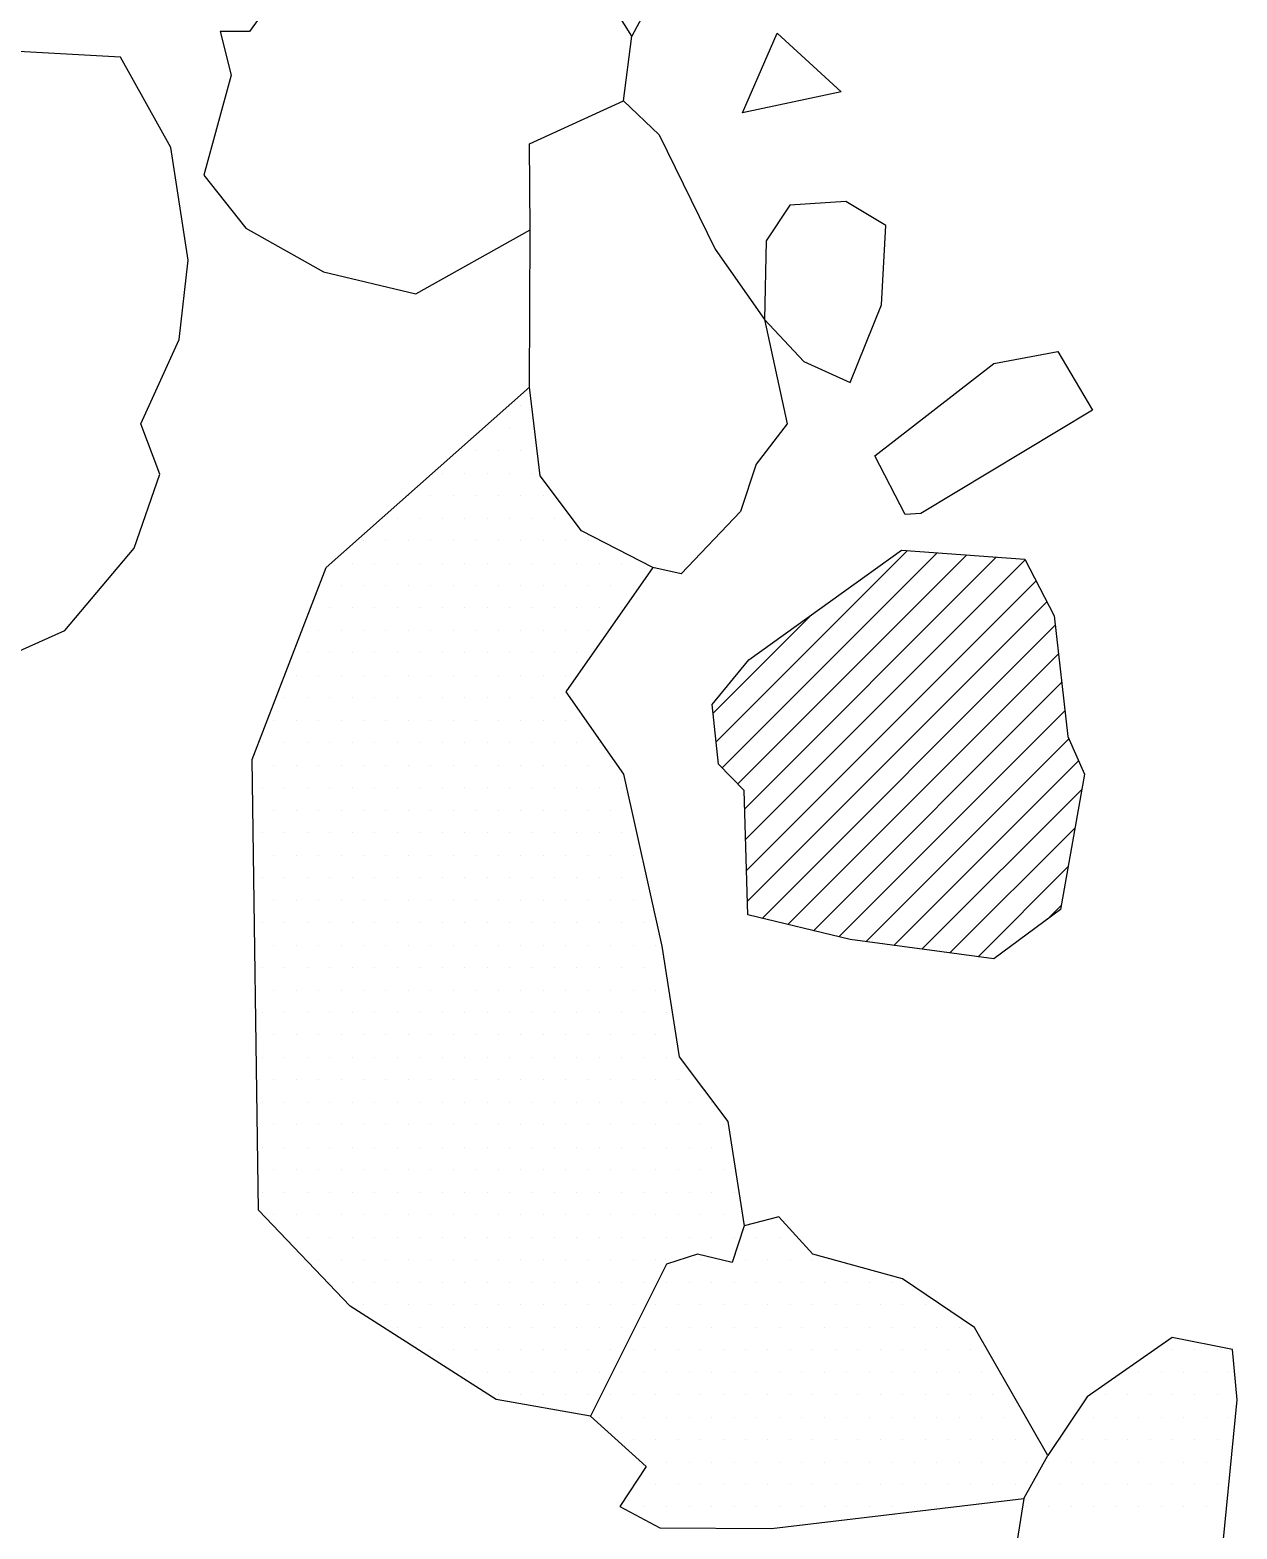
# Model space of a CAD drawing. Header units: metres. Extents: x 3.84 to 5.4, y -18.42 to -15.03.
# Drawn here: x 4.571 to 5.242, y -17.812 to -16.979 of the extents above; entities that cross this region are included whole.
import ezdxf

# ---------------------------------------------------------------- set-up
doc = ezdxf.new("R2010")
doc.units = ezdxf.units.M
doc.header["$LTSCALE"] = 25
doc.header["$MEASUREMENT"] = 0
doc.layers.get('0').update_dxf_attribs({"linetype": 'CONTINUOUS'})
for name, color, linetype in [('FEUER', 1, 'CONTINUOUS'), ('STEINE', 4, 'CONTINUOUS'), ('STEINESCHRAFF', 4, 'CONTINUOUS')]:
    doc.layers.add(name, color=color, linetype=linetype)

# ---------------------------------------------------------------- blocks, each defined once
blk = doc.blocks.new('*X2')
at = {"color": 0}
for p, q in [((495.245, -1737.445), (505.888, -1726.802)), ((495.574, -1738.883), (507.533, -1726.924)), ((496.443, -1739.783), (509.179, -1727.046)), ((496.831, -1741.162), (510.825, -1727.168)), ((496.881, -1742.879), (512.438, -1727.323)), ((496.932, -1744.597), (513.04, -1728.489)), ((496.982, -1746.314), (513.641, -1729.655)), ((495.073, -1735.849), (500.555, -1730.367)), ((497.8, -1747.264), (514.105, -1730.959)), ((499.224, -1747.608), (514.286, -1732.546)), ((500.648, -1747.951), (514.466, -1734.134)), ((502.073, -1748.295), (514.646, -1735.721)), ((503.572, -1748.563), (514.861, -1737.274)), ((505.131, -1748.772), (515.4, -1738.503)), ((506.69, -1748.98), (515.574, -1740.097)), ((508.249, -1749.189), (515.197, -1742.242)), ((509.809, -1749.398), (514.82, -1744.387)), ((513.649, -1747.324), (514.443, -1746.531))]:
    blk.add_line(p, q, dxfattribs=at)
blk = doc.blocks.new('*X3')
at = {"color": 0}
for p, q in [((484.375, -1718.75), (484.375, -1718.75)), ((482.5, -1720), (482.5, -1720)), ((483.75, -1720), (483.75, -1720)), ((485, -1720), (485, -1720)), ((481.875, -1721.25), (481.875, -1721.25)), ((483.125, -1721.25), (483.125, -1721.25)), ((484.375, -1721.25), (484.375, -1721.25)), ((480, -1722.5), (480, -1722.5)), ((481.25, -1722.5), (481.25, -1722.5)), ((482.5, -1722.5), (482.5, -1722.5)), ((483.75, -1722.5), (483.75, -1722.5)), ((485, -1722.5), (485, -1722.5)), ((478.125, -1723.75), (478.125, -1723.75)), ((479.375, -1723.75), (479.375, -1723.75)), ((480.625, -1723.75), (480.625, -1723.75)), ((481.875, -1723.75), (481.875, -1723.75)), ((483.125, -1723.75), (483.125, -1723.75)), ((484.375, -1723.75), (484.375, -1723.75)), ((485.625, -1723.75), (485.625, -1723.75)), ((477.5, -1725), (477.5, -1725)), ((478.75, -1725), (478.75, -1725)), ((480, -1725), (480, -1725)), ((481.25, -1725), (481.25, -1725)), ((482.5, -1725), (482.5, -1725)), ((483.75, -1725), (483.75, -1725)), ((485, -1725), (485, -1725)), ((486.25, -1725), (486.25, -1725)), ((475.625, -1726.25), (475.625, -1726.25)), ((476.875, -1726.25), (476.875, -1726.25)), ((478.125, -1726.25), (478.125, -1726.25)), ((479.375, -1726.25), (479.375, -1726.25)), ((480.625, -1726.25), (480.625, -1726.25)), ((481.875, -1726.25), (481.875, -1726.25)), ((483.125, -1726.25), (483.125, -1726.25)), ((484.375, -1726.25), (484.375, -1726.25)), ((485.625, -1726.25), (485.625, -1726.25)), ((486.875, -1726.25), (486.875, -1726.25)), ((488.125, -1726.25), (488.125, -1726.25)), ((475, -1727.5), (475, -1727.5)), ((476.25, -1727.5), (476.25, -1727.5)), ((477.5, -1727.5), (477.5, -1727.5)), ((478.75, -1727.5), (478.75, -1727.5)), ((480, -1727.5), (480, -1727.5)), ((481.25, -1727.5), (481.25, -1727.5)), ((482.5, -1727.5), (482.5, -1727.5)), ((483.75, -1727.5), (483.75, -1727.5)), ((485, -1727.5), (485, -1727.5)), ((486.25, -1727.5), (486.25, -1727.5)), ((487.5, -1727.5), (487.5, -1727.5)), ((488.75, -1727.5), (488.75, -1727.5)), ((490, -1727.5), (490, -1727.5)), ((474.375, -1728.75), (474.375, -1728.75)), ((475.625, -1728.75), (475.625, -1728.75)), ((476.875, -1728.75), (476.875, -1728.75)), ((478.125, -1728.75), (478.125, -1728.75)), ((479.375, -1728.75), (479.375, -1728.75)), ((480.625, -1728.75), (480.625, -1728.75)), ((481.875, -1728.75), (481.875, -1728.75)), ((483.125, -1728.75), (483.125, -1728.75)), ((484.375, -1728.75), (484.375, -1728.75)), ((485.625, -1728.75), (485.625, -1728.75)), ((486.875, -1728.75), (486.875, -1728.75)), ((488.125, -1728.75), (488.125, -1728.75)), ((489.375, -1728.75), (489.375, -1728.75)), ((490.625, -1728.75), (490.625, -1728.75)), ((473.75, -1730), (473.75, -1730)), ((475, -1730), (475, -1730)), ((476.25, -1730), (476.25, -1730)), ((477.5, -1730), (477.5, -1730)), ((478.75, -1730), (478.75, -1730)), ((480, -1730), (480, -1730)), ((481.25, -1730), (481.25, -1730)), ((482.5, -1730), (482.5, -1730)), ((483.75, -1730), (483.75, -1730)), ((485, -1730), (485, -1730)), ((486.25, -1730), (486.25, -1730)), ((487.5, -1730), (487.5, -1730)), ((488.75, -1730), (488.75, -1730)), ((490, -1730), (490, -1730)), ((473.125, -1731.25), (473.125, -1731.25)), ((474.375, -1731.25), (474.375, -1731.25)), ((475.625, -1731.25), (475.625, -1731.25)), ((476.875, -1731.25), (476.875, -1731.25)), ((478.125, -1731.25), (478.125, -1731.25)), ((479.375, -1731.25), (479.375, -1731.25)), ((480.625, -1731.25), (480.625, -1731.25)), ((481.875, -1731.25), (481.875, -1731.25)), ((483.125, -1731.25), (483.125, -1731.25)), ((484.375, -1731.25), (484.375, -1731.25)), ((485.625, -1731.25), (485.625, -1731.25)), ((486.875, -1731.25), (486.875, -1731.25)), ((488.125, -1731.25), (488.125, -1731.25)), ((472.5, -1732.5), (472.5, -1732.5)), ((473.75, -1732.5), (473.75, -1732.5)), ((475, -1732.5), (475, -1732.5)), ((476.25, -1732.5), (476.25, -1732.5)), ((477.5, -1732.5), (477.5, -1732.5)), ((478.75, -1732.5), (478.75, -1732.5)), ((480, -1732.5), (480, -1732.5)), ((481.25, -1732.5), (481.25, -1732.5)), ((482.5, -1732.5), (482.5, -1732.5)), ((483.75, -1732.5), (483.75, -1732.5)), ((485, -1732.5), (485, -1732.5)), ((486.25, -1732.5), (486.25, -1732.5)), ((487.5, -1732.5), (487.5, -1732.5)), ((471.875, -1733.75), (471.875, -1733.75)), ((473.125, -1733.75), (473.125, -1733.75)), ((474.375, -1733.75), (474.375, -1733.75)), ((475.625, -1733.75), (475.625, -1733.75)), ((476.875, -1733.75), (476.875, -1733.75)), ((478.125, -1733.75), (478.125, -1733.75)), ((479.375, -1733.75), (479.375, -1733.75)), ((480.625, -1733.75), (480.625, -1733.75)), ((481.875, -1733.75), (481.875, -1733.75)), ((483.125, -1733.75), (483.125, -1733.75)), ((484.375, -1733.75), (484.375, -1733.75)), ((485.625, -1733.75), (485.625, -1733.75)), ((486.875, -1733.75), (486.875, -1733.75)), ((471.25, -1735), (471.25, -1735)), ((472.5, -1735), (472.5, -1735)), ((473.75, -1735), (473.75, -1735)), ((475, -1735), (475, -1735)), ((476.25, -1735), (476.25, -1735)), ((477.5, -1735), (477.5, -1735)), ((478.75, -1735), (478.75, -1735)), ((480, -1735), (480, -1735)), ((481.25, -1735), (481.25, -1735)), ((482.5, -1735), (482.5, -1735)), ((483.75, -1735), (483.75, -1735)), ((485, -1735), (485, -1735)), ((486.25, -1735), (486.25, -1735)), ((470.625, -1736.25), (470.625, -1736.25)), ((471.875, -1736.25), (471.875, -1736.25)), ((473.125, -1736.25), (473.125, -1736.25)), ((474.375, -1736.25), (474.375, -1736.25)), ((475.625, -1736.25), (475.625, -1736.25)), ((476.875, -1736.25), (476.875, -1736.25)), ((478.125, -1736.25), (478.125, -1736.25)), ((479.375, -1736.25), (479.375, -1736.25)), ((480.625, -1736.25), (480.625, -1736.25)), ((481.875, -1736.25), (481.875, -1736.25)), ((483.125, -1736.25), (483.125, -1736.25)), ((484.375, -1736.25), (484.375, -1736.25)), ((485.625, -1736.25), (485.625, -1736.25)), ((486.875, -1736.25), (486.875, -1736.25)), ((470, -1737.5), (470, -1737.5)), ((471.25, -1737.5), (471.25, -1737.5)), ((472.5, -1737.5), (472.5, -1737.5)), ((473.75, -1737.5), (473.75, -1737.5)), ((475, -1737.5), (475, -1737.5)), ((476.25, -1737.5), (476.25, -1737.5)), ((477.5, -1737.5), (477.5, -1737.5)), ((478.75, -1737.5), (478.75, -1737.5)), ((480, -1737.5), (480, -1737.5)), ((481.25, -1737.5), (481.25, -1737.5)), ((482.5, -1737.5), (482.5, -1737.5)), ((483.75, -1737.5), (483.75, -1737.5)), ((485, -1737.5), (485, -1737.5)), ((486.25, -1737.5), (486.25, -1737.5)), ((487.5, -1737.5), (487.5, -1737.5)), ((488.75, -1737.5), (488.75, -1737.5)), ((470.625, -1738.75), (470.625, -1738.75)), ((471.875, -1738.75), (471.875, -1738.75)), ((473.125, -1738.75), (473.125, -1738.75)), ((474.375, -1738.75), (474.375, -1738.75)), ((475.625, -1738.75), (475.625, -1738.75)), ((476.875, -1738.75), (476.875, -1738.75)), ((478.125, -1738.75), (478.125, -1738.75)), ((479.375, -1738.75), (479.375, -1738.75)), ((480.625, -1738.75), (480.625, -1738.75)), ((481.875, -1738.75), (481.875, -1738.75)), ((483.125, -1738.75), (483.125, -1738.75)), ((484.375, -1738.75), (484.375, -1738.75)), ((485.625, -1738.75), (485.625, -1738.75)), ((486.875, -1738.75), (486.875, -1738.75)), ((488.125, -1738.75), (488.125, -1738.75)), ((489.375, -1738.75), (489.375, -1738.75)), ((470, -1740), (470, -1740)), ((471.25, -1740), (471.25, -1740)), ((472.5, -1740), (472.5, -1740)), ((473.75, -1740), (473.75, -1740)), ((475, -1740), (475, -1740)), ((476.25, -1740), (476.25, -1740)), ((477.5, -1740), (477.5, -1740)), ((478.75, -1740), (478.75, -1740)), ((480, -1740), (480, -1740)), ((481.25, -1740), (481.25, -1740)), ((482.5, -1740), (482.5, -1740)), ((483.75, -1740), (483.75, -1740)), ((485, -1740), (485, -1740)), ((486.25, -1740), (486.25, -1740)), ((487.5, -1740), (487.5, -1740)), ((488.75, -1740), (488.75, -1740)), ((490, -1740), (490, -1740)), ((470.625, -1741.25), (470.625, -1741.25)), ((471.875, -1741.25), (471.875, -1741.25)), ((473.125, -1741.25), (473.125, -1741.25)), ((474.375, -1741.25), (474.375, -1741.25)), ((475.625, -1741.25), (475.625, -1741.25)), ((476.875, -1741.25), (476.875, -1741.25)), ((478.125, -1741.25), (478.125, -1741.25)), ((479.375, -1741.25), (479.375, -1741.25)), ((480.625, -1741.25), (480.625, -1741.25)), ((481.875, -1741.25), (481.875, -1741.25)), ((483.125, -1741.25), (483.125, -1741.25)), ((484.375, -1741.25), (484.375, -1741.25)), ((485.625, -1741.25), (485.625, -1741.25)), ((486.875, -1741.25), (486.875, -1741.25)), ((488.125, -1741.25), (488.125, -1741.25)), ((489.375, -1741.25), (489.375, -1741.25)), ((470, -1742.5), (470, -1742.5)), ((471.25, -1742.5), (471.25, -1742.5)), ((472.5, -1742.5), (472.5, -1742.5)), ((473.75, -1742.5), (473.75, -1742.5)), ((475, -1742.5), (475, -1742.5)), ((476.25, -1742.5), (476.25, -1742.5)), ((477.5, -1742.5), (477.5, -1742.5)), ((478.75, -1742.5), (478.75, -1742.5)), ((480, -1742.5), (480, -1742.5)), ((481.25, -1742.5), (481.25, -1742.5)), ((482.5, -1742.5), (482.5, -1742.5)), ((483.75, -1742.5), (483.75, -1742.5)), ((485, -1742.5), (485, -1742.5)), ((486.25, -1742.5), (486.25, -1742.5)), ((487.5, -1742.5), (487.5, -1742.5)), ((488.75, -1742.5), (488.75, -1742.5)), ((490, -1742.5), (490, -1742.5)), ((470.625, -1743.75), (470.625, -1743.75)), ((471.875, -1743.75), (471.875, -1743.75)), ((473.125, -1743.75), (473.125, -1743.75)), ((474.375, -1743.75), (474.375, -1743.75)), ((475.625, -1743.75), (475.625, -1743.75)), ((476.875, -1743.75), (476.875, -1743.75)), ((478.125, -1743.75), (478.125, -1743.75)), ((479.375, -1743.75), (479.375, -1743.75)), ((480.625, -1743.75), (480.625, -1743.75)), ((481.875, -1743.75), (481.875, -1743.75)), ((483.125, -1743.75), (483.125, -1743.75)), ((484.375, -1743.75), (484.375, -1743.75)), ((485.625, -1743.75), (485.625, -1743.75)), ((486.875, -1743.75), (486.875, -1743.75)), ((488.125, -1743.75), (488.125, -1743.75)), ((489.375, -1743.75), (489.375, -1743.75)), ((490.625, -1743.75), (490.625, -1743.75)), ((470, -1745), (470, -1745)), ((471.25, -1745), (471.25, -1745)), ((472.5, -1745), (472.5, -1745)), ((473.75, -1745), (473.75, -1745)), ((475, -1745), (475, -1745)), ((476.25, -1745), (476.25, -1745)), ((477.5, -1745), (477.5, -1745)), ((478.75, -1745), (478.75, -1745)), ((480, -1745), (480, -1745)), ((481.25, -1745), (481.25, -1745)), ((482.5, -1745), (482.5, -1745)), ((483.75, -1745), (483.75, -1745)), ((485, -1745), (485, -1745)), ((486.25, -1745), (486.25, -1745)), ((487.5, -1745), (487.5, -1745)), ((488.75, -1745), (488.75, -1745)), ((490, -1745), (490, -1745)), ((491.25, -1745), (491.25, -1745)), ((470.625, -1746.25), (470.625, -1746.25)), ((471.875, -1746.25), (471.875, -1746.25)), ((473.125, -1746.25), (473.125, -1746.25)), ((474.375, -1746.25), (474.375, -1746.25)), ((475.625, -1746.25), (475.625, -1746.25)), ((476.875, -1746.25), (476.875, -1746.25)), ((478.125, -1746.25), (478.125, -1746.25)), ((479.375, -1746.25), (479.375, -1746.25)), ((480.625, -1746.25), (480.625, -1746.25)), ((481.875, -1746.25), (481.875, -1746.25)), ((483.125, -1746.25), (483.125, -1746.25)), ((484.375, -1746.25), (484.375, -1746.25)), ((485.625, -1746.25), (485.625, -1746.25)), ((486.875, -1746.25), (486.875, -1746.25)), ((488.125, -1746.25), (488.125, -1746.25)), ((489.375, -1746.25), (489.375, -1746.25)), ((490.625, -1746.25), (490.625, -1746.25)), ((470, -1747.5), (470, -1747.5)), ((471.25, -1747.5), (471.25, -1747.5)), ((472.5, -1747.5), (472.5, -1747.5)), ((473.75, -1747.5), (473.75, -1747.5)), ((475, -1747.5), (475, -1747.5)), ((476.25, -1747.5), (476.25, -1747.5)), ((477.5, -1747.5), (477.5, -1747.5)), ((478.75, -1747.5), (478.75, -1747.5)), ((480, -1747.5), (480, -1747.5)), ((481.25, -1747.5), (481.25, -1747.5)), ((482.5, -1747.5), (482.5, -1747.5)), ((483.75, -1747.5), (483.75, -1747.5)), ((485, -1747.5), (485, -1747.5)), ((486.25, -1747.5), (486.25, -1747.5)), ((487.5, -1747.5), (487.5, -1747.5)), ((488.75, -1747.5), (488.75, -1747.5)), ((490, -1747.5), (490, -1747.5)), ((491.25, -1747.5), (491.25, -1747.5)), ((470.625, -1748.75), (470.625, -1748.75)), ((471.875, -1748.75), (471.875, -1748.75)), ((473.125, -1748.75), (473.125, -1748.75)), ((474.375, -1748.75), (474.375, -1748.75)), ((475.625, -1748.75), (475.625, -1748.75)), ((476.875, -1748.75), (476.875, -1748.75)), ((478.125, -1748.75), (478.125, -1748.75)), ((479.375, -1748.75), (479.375, -1748.75)), ((480.625, -1748.75), (480.625, -1748.75)), ((481.875, -1748.75), (481.875, -1748.75)), ((483.125, -1748.75), (483.125, -1748.75)), ((484.375, -1748.75), (484.375, -1748.75)), ((485.625, -1748.75), (485.625, -1748.75)), ((486.875, -1748.75), (486.875, -1748.75)), ((488.125, -1748.75), (488.125, -1748.75)), ((489.375, -1748.75), (489.375, -1748.75)), ((490.625, -1748.75), (490.625, -1748.75)), ((491.875, -1748.75), (491.875, -1748.75)), ((470, -1750), (470, -1750)), ((471.25, -1750), (471.25, -1750)), ((472.5, -1750), (472.5, -1750)), ((473.75, -1750), (473.75, -1750)), ((475, -1750), (475, -1750)), ((476.25, -1750), (476.25, -1750)), ((477.5, -1750), (477.5, -1750)), ((478.75, -1750), (478.75, -1750)), ((480, -1750), (480, -1750)), ((481.25, -1750), (481.25, -1750)), ((482.5, -1750), (482.5, -1750)), ((483.75, -1750), (483.75, -1750)), ((485, -1750), (485, -1750)), ((486.25, -1750), (486.25, -1750)), ((487.5, -1750), (487.5, -1750)), ((488.75, -1750), (488.75, -1750)), ((490, -1750), (490, -1750)), ((491.25, -1750), (491.25, -1750)), ((470.625, -1751.25), (470.625, -1751.25)), ((471.875, -1751.25), (471.875, -1751.25)), ((473.125, -1751.25), (473.125, -1751.25)), ((474.375, -1751.25), (474.375, -1751.25)), ((475.625, -1751.25), (475.625, -1751.25)), ((476.875, -1751.25), (476.875, -1751.25)), ((478.125, -1751.25), (478.125, -1751.25)), ((479.375, -1751.25), (479.375, -1751.25)), ((480.625, -1751.25), (480.625, -1751.25)), ((481.875, -1751.25), (481.875, -1751.25)), ((483.125, -1751.25), (483.125, -1751.25)), ((484.375, -1751.25), (484.375, -1751.25)), ((485.625, -1751.25), (485.625, -1751.25)), ((486.875, -1751.25), (486.875, -1751.25)), ((488.125, -1751.25), (488.125, -1751.25)), ((489.375, -1751.25), (489.375, -1751.25)), ((490.625, -1751.25), (490.625, -1751.25)), ((491.875, -1751.25), (491.875, -1751.25)), ((470, -1752.5), (470, -1752.5)), ((471.25, -1752.5), (471.25, -1752.5)), ((472.5, -1752.5), (472.5, -1752.5)), ((473.75, -1752.5), (473.75, -1752.5)), ((475, -1752.5), (475, -1752.5)), ((476.25, -1752.5), (476.25, -1752.5)), ((477.5, -1752.5), (477.5, -1752.5)), ((478.75, -1752.5), (478.75, -1752.5)), ((480, -1752.5), (480, -1752.5)), ((481.25, -1752.5), (481.25, -1752.5)), ((482.5, -1752.5), (482.5, -1752.5)), ((483.75, -1752.5), (483.75, -1752.5)), ((485, -1752.5), (485, -1752.5)), ((486.25, -1752.5), (486.25, -1752.5)), ((487.5, -1752.5), (487.5, -1752.5)), ((488.75, -1752.5), (488.75, -1752.5)), ((490, -1752.5), (490, -1752.5)), ((491.25, -1752.5), (491.25, -1752.5)), ((492.5, -1752.5), (492.5, -1752.5)), ((470.625, -1753.75), (470.625, -1753.75)), ((471.875, -1753.75), (471.875, -1753.75)), ((473.125, -1753.75), (473.125, -1753.75)), ((474.375, -1753.75), (474.375, -1753.75)), ((475.625, -1753.75), (475.625, -1753.75)), ((476.875, -1753.75), (476.875, -1753.75)), ((478.125, -1753.75), (478.125, -1753.75)), ((479.375, -1753.75), (479.375, -1753.75)), ((480.625, -1753.75), (480.625, -1753.75)), ((481.875, -1753.75), (481.875, -1753.75)), ((483.125, -1753.75), (483.125, -1753.75)), ((484.375, -1753.75), (484.375, -1753.75)), ((485.625, -1753.75), (485.625, -1753.75)), ((486.875, -1753.75), (486.875, -1753.75)), ((488.125, -1753.75), (488.125, -1753.75)), ((489.375, -1753.75), (489.375, -1753.75)), ((490.625, -1753.75), (490.625, -1753.75)), ((491.875, -1753.75), (491.875, -1753.75)), ((470, -1755), (470, -1755)), ((471.25, -1755), (471.25, -1755)), ((472.5, -1755), (472.5, -1755)), ((473.75, -1755), (473.75, -1755)), ((475, -1755), (475, -1755)), ((476.25, -1755), (476.25, -1755)), ((477.5, -1755), (477.5, -1755)), ((478.75, -1755), (478.75, -1755)), ((480, -1755), (480, -1755)), ((481.25, -1755), (481.25, -1755)), ((482.5, -1755), (482.5, -1755)), ((483.75, -1755), (483.75, -1755)), ((485, -1755), (485, -1755)), ((486.25, -1755), (486.25, -1755)), ((487.5, -1755), (487.5, -1755)), ((488.75, -1755), (488.75, -1755)), ((490, -1755), (490, -1755)), ((491.25, -1755), (491.25, -1755)), ((492.5, -1755), (492.5, -1755)), ((470.625, -1756.25), (470.625, -1756.25)), ((471.875, -1756.25), (471.875, -1756.25)), ((473.125, -1756.25), (473.125, -1756.25)), ((474.375, -1756.25), (474.375, -1756.25)), ((475.625, -1756.25), (475.625, -1756.25)), ((476.875, -1756.25), (476.875, -1756.25)), ((478.125, -1756.25), (478.125, -1756.25)), ((479.375, -1756.25), (479.375, -1756.25)), ((480.625, -1756.25), (480.625, -1756.25)), ((481.875, -1756.25), (481.875, -1756.25)), ((483.125, -1756.25), (483.125, -1756.25)), ((484.375, -1756.25), (484.375, -1756.25)), ((485.625, -1756.25), (485.625, -1756.25)), ((486.875, -1756.25), (486.875, -1756.25)), ((488.125, -1756.25), (488.125, -1756.25)), ((489.375, -1756.25), (489.375, -1756.25)), ((490.625, -1756.25), (490.625, -1756.25)), ((491.875, -1756.25), (491.875, -1756.25)), ((493.125, -1756.25), (493.125, -1756.25)), ((470, -1757.5), (470, -1757.5)), ((471.25, -1757.5), (471.25, -1757.5)), ((472.5, -1757.5), (472.5, -1757.5)), ((473.75, -1757.5), (473.75, -1757.5)), ((475, -1757.5), (475, -1757.5)), ((476.25, -1757.5), (476.25, -1757.5)), ((477.5, -1757.5), (477.5, -1757.5)), ((478.75, -1757.5), (478.75, -1757.5)), ((480, -1757.5), (480, -1757.5)), ((481.25, -1757.5), (481.25, -1757.5)), ((482.5, -1757.5), (482.5, -1757.5)), ((483.75, -1757.5), (483.75, -1757.5)), ((485, -1757.5), (485, -1757.5)), ((486.25, -1757.5), (486.25, -1757.5)), ((487.5, -1757.5), (487.5, -1757.5)), ((488.75, -1757.5), (488.75, -1757.5)), ((490, -1757.5), (490, -1757.5)), ((491.25, -1757.5), (491.25, -1757.5)), ((492.5, -1757.5), (492.5, -1757.5)), ((493.75, -1757.5), (493.75, -1757.5)), ((495, -1757.5), (495, -1757.5)), ((470.625, -1758.75), (470.625, -1758.75)), ((471.875, -1758.75), (471.875, -1758.75)), ((473.125, -1758.75), (473.125, -1758.75)), ((474.375, -1758.75), (474.375, -1758.75)), ((475.625, -1758.75), (475.625, -1758.75)), ((476.875, -1758.75), (476.875, -1758.75)), ((478.125, -1758.75), (478.125, -1758.75)), ((479.375, -1758.75), (479.375, -1758.75)), ((480.625, -1758.75), (480.625, -1758.75)), ((481.875, -1758.75), (481.875, -1758.75)), ((483.125, -1758.75), (483.125, -1758.75)), ((484.375, -1758.75), (484.375, -1758.75)), ((485.625, -1758.75), (485.625, -1758.75)), ((486.875, -1758.75), (486.875, -1758.75)), ((488.125, -1758.75), (488.125, -1758.75)), ((489.375, -1758.75), (489.375, -1758.75)), ((490.625, -1758.75), (490.625, -1758.75)), ((491.875, -1758.75), (491.875, -1758.75)), ((493.125, -1758.75), (493.125, -1758.75)), ((494.375, -1758.75), (494.375, -1758.75)), ((495.625, -1758.75), (495.625, -1758.75)), ((470, -1760), (470, -1760)), ((471.25, -1760), (471.25, -1760)), ((472.5, -1760), (472.5, -1760)), ((473.75, -1760), (473.75, -1760)), ((475, -1760), (475, -1760)), ((476.25, -1760), (476.25, -1760)), ((477.5, -1760), (477.5, -1760)), ((478.75, -1760), (478.75, -1760)), ((480, -1760), (480, -1760)), ((481.25, -1760), (481.25, -1760)), ((482.5, -1760), (482.5, -1760)), ((483.75, -1760), (483.75, -1760)), ((485, -1760), (485, -1760)), ((486.25, -1760), (486.25, -1760)), ((487.5, -1760), (487.5, -1760)), ((488.75, -1760), (488.75, -1760)), ((490, -1760), (490, -1760)), ((491.25, -1760), (491.25, -1760)), ((492.5, -1760), (492.5, -1760)), ((493.75, -1760), (493.75, -1760)), ((495, -1760), (495, -1760)), ((470.625, -1761.25), (470.625, -1761.25)), ((471.875, -1761.25), (471.875, -1761.25)), ((473.125, -1761.25), (473.125, -1761.25)), ((474.375, -1761.25), (474.375, -1761.25)), ((475.625, -1761.25), (475.625, -1761.25)), ((476.875, -1761.25), (476.875, -1761.25)), ((478.125, -1761.25), (478.125, -1761.25)), ((479.375, -1761.25), (479.375, -1761.25)), ((480.625, -1761.25), (480.625, -1761.25)), ((481.875, -1761.25), (481.875, -1761.25)), ((483.125, -1761.25), (483.125, -1761.25)), ((484.375, -1761.25), (484.375, -1761.25)), ((485.625, -1761.25), (485.625, -1761.25)), ((486.875, -1761.25), (486.875, -1761.25)), ((488.125, -1761.25), (488.125, -1761.25)), ((489.375, -1761.25), (489.375, -1761.25)), ((490.625, -1761.25), (490.625, -1761.25)), ((491.875, -1761.25), (491.875, -1761.25)), ((493.125, -1761.25), (493.125, -1761.25)), ((494.375, -1761.25), (494.375, -1761.25)), ((495.625, -1761.25), (495.625, -1761.25)), ((470, -1762.5), (470, -1762.5)), ((471.25, -1762.5), (471.25, -1762.5)), ((472.5, -1762.5), (472.5, -1762.5)), ((473.75, -1762.5), (473.75, -1762.5)), ((475, -1762.5), (475, -1762.5)), ((476.25, -1762.5), (476.25, -1762.5)), ((477.5, -1762.5), (477.5, -1762.5)), ((478.75, -1762.5), (478.75, -1762.5)), ((480, -1762.5), (480, -1762.5)), ((481.25, -1762.5), (481.25, -1762.5)), ((482.5, -1762.5), (482.5, -1762.5)), ((483.75, -1762.5), (483.75, -1762.5)), ((485, -1762.5), (485, -1762.5)), ((486.25, -1762.5), (486.25, -1762.5)), ((487.5, -1762.5), (487.5, -1762.5)), ((488.75, -1762.5), (488.75, -1762.5)), ((490, -1762.5), (490, -1762.5)), ((491.25, -1762.5), (491.25, -1762.5)), ((492.5, -1762.5), (492.5, -1762.5)), ((493.75, -1762.5), (493.75, -1762.5)), ((495, -1762.5), (495, -1762.5)), ((496.25, -1762.5), (496.25, -1762.5)), ((470.625, -1763.75), (470.625, -1763.75)), ((471.875, -1763.75), (471.875, -1763.75)), ((473.125, -1763.75), (473.125, -1763.75)), ((474.375, -1763.75), (474.375, -1763.75)), ((475.625, -1763.75), (475.625, -1763.75)), ((476.875, -1763.75), (476.875, -1763.75)), ((478.125, -1763.75), (478.125, -1763.75)), ((479.375, -1763.75), (479.375, -1763.75)), ((480.625, -1763.75), (480.625, -1763.75)), ((481.875, -1763.75), (481.875, -1763.75)), ((483.125, -1763.75), (483.125, -1763.75)), ((484.375, -1763.75), (484.375, -1763.75)), ((485.625, -1763.75), (485.625, -1763.75)), ((486.875, -1763.75), (486.875, -1763.75)), ((488.125, -1763.75), (488.125, -1763.75)), ((489.375, -1763.75), (489.375, -1763.75)), ((490.625, -1763.75), (490.625, -1763.75)), ((491.875, -1763.75), (491.875, -1763.75)), ((493.125, -1763.75), (493.125, -1763.75)), ((494.375, -1763.75), (494.375, -1763.75)), ((495.625, -1763.75), (495.625, -1763.75)), ((471.25, -1765), (471.25, -1765)), ((472.5, -1765), (472.5, -1765)), ((473.75, -1765), (473.75, -1765)), ((475, -1765), (475, -1765)), ((476.25, -1765), (476.25, -1765)), ((477.5, -1765), (477.5, -1765)), ((478.75, -1765), (478.75, -1765)), ((480, -1765), (480, -1765)), ((481.25, -1765), (481.25, -1765)), ((482.5, -1765), (482.5, -1765)), ((483.75, -1765), (483.75, -1765)), ((485, -1765), (485, -1765)), ((486.25, -1765), (486.25, -1765)), ((487.5, -1765), (487.5, -1765)), ((488.75, -1765), (488.75, -1765)), ((490, -1765), (490, -1765)), ((491.25, -1765), (491.25, -1765)), ((492.5, -1765), (492.5, -1765)), ((493.75, -1765), (493.75, -1765)), ((495, -1765), (495, -1765)), ((496.25, -1765), (496.25, -1765)), ((497.5, -1765), (497.5, -1765)), ((498.75, -1765), (498.75, -1765)), ((473.125, -1766.25), (473.125, -1766.25)), ((474.375, -1766.25), (474.375, -1766.25)), ((475.625, -1766.25), (475.625, -1766.25)), ((476.875, -1766.25), (476.875, -1766.25)), ((478.125, -1766.25), (478.125, -1766.25)), ((479.375, -1766.25), (479.375, -1766.25)), ((480.625, -1766.25), (480.625, -1766.25)), ((481.875, -1766.25), (481.875, -1766.25)), ((483.125, -1766.25), (483.125, -1766.25)), ((484.375, -1766.25), (484.375, -1766.25)), ((485.625, -1766.25), (485.625, -1766.25)), ((486.875, -1766.25), (486.875, -1766.25)), ((488.125, -1766.25), (488.125, -1766.25)), ((489.375, -1766.25), (489.375, -1766.25)), ((490.625, -1766.25), (490.625, -1766.25)), ((491.875, -1766.25), (491.875, -1766.25)), ((493.125, -1766.25), (493.125, -1766.25)), ((494.375, -1766.25), (494.375, -1766.25)), ((495.625, -1766.25), (495.625, -1766.25)), ((496.875, -1766.25), (496.875, -1766.25)), ((498.125, -1766.25), (498.125, -1766.25)), ((499.375, -1766.25), (499.375, -1766.25)), ((500.625, -1766.25), (500.625, -1766.25)), ((473.75, -1767.5), (473.75, -1767.5)), ((475, -1767.5), (475, -1767.5)), ((476.25, -1767.5), (476.25, -1767.5)), ((477.5, -1767.5), (477.5, -1767.5)), ((478.75, -1767.5), (478.75, -1767.5)), ((480, -1767.5), (480, -1767.5)), ((481.25, -1767.5), (481.25, -1767.5)), ((482.5, -1767.5), (482.5, -1767.5)), ((483.75, -1767.5), (483.75, -1767.5)), ((485, -1767.5), (485, -1767.5)), ((486.25, -1767.5), (486.25, -1767.5)), ((487.5, -1767.5), (487.5, -1767.5)), ((488.75, -1767.5), (488.75, -1767.5)), ((490, -1767.5), (490, -1767.5)), ((491.25, -1767.5), (491.25, -1767.5)), ((492.5, -1767.5), (492.5, -1767.5)), ((493.75, -1767.5), (493.75, -1767.5)), ((495, -1767.5), (495, -1767.5)), ((496.25, -1767.5), (496.25, -1767.5)), ((497.5, -1767.5), (497.5, -1767.5)), ((498.75, -1767.5), (498.75, -1767.5)), ((500, -1767.5), (500, -1767.5)), ((501.25, -1767.5), (501.25, -1767.5)), ((502.5, -1767.5), (502.5, -1767.5)), ((503.75, -1767.5), (503.75, -1767.5)), ((505, -1767.5), (505, -1767.5)), ((475.625, -1768.75), (475.625, -1768.75)), ((476.875, -1768.75), (476.875, -1768.75)), ((478.125, -1768.75), (478.125, -1768.75)), ((479.375, -1768.75), (479.375, -1768.75)), ((480.625, -1768.75), (480.625, -1768.75)), ((481.875, -1768.75), (481.875, -1768.75)), ((483.125, -1768.75), (483.125, -1768.75)), ((484.375, -1768.75), (484.375, -1768.75)), ((485.625, -1768.75), (485.625, -1768.75)), ((486.875, -1768.75), (486.875, -1768.75)), ((488.125, -1768.75), (488.125, -1768.75)), ((489.375, -1768.75), (489.375, -1768.75)), ((490.625, -1768.75), (490.625, -1768.75)), ((491.875, -1768.75), (491.875, -1768.75)), ((493.125, -1768.75), (493.125, -1768.75)), ((494.375, -1768.75), (494.375, -1768.75)), ((495.625, -1768.75), (495.625, -1768.75)), ((496.875, -1768.75), (496.875, -1768.75)), ((498.125, -1768.75), (498.125, -1768.75)), ((499.375, -1768.75), (499.375, -1768.75)), ((500.625, -1768.75), (500.625, -1768.75)), ((501.875, -1768.75), (501.875, -1768.75)), ((503.125, -1768.75), (503.125, -1768.75)), ((504.375, -1768.75), (504.375, -1768.75)), ((505.625, -1768.75), (505.625, -1768.75)), ((506.875, -1768.75), (506.875, -1768.75)), ((477.5, -1770), (477.5, -1770)), ((478.75, -1770), (478.75, -1770)), ((480, -1770), (480, -1770)), ((481.25, -1770), (481.25, -1770)), ((482.5, -1770), (482.5, -1770)), ((483.75, -1770), (483.75, -1770)), ((485, -1770), (485, -1770)), ((486.25, -1770), (486.25, -1770)), ((487.5, -1770), (487.5, -1770)), ((488.75, -1770), (488.75, -1770)), ((490, -1770), (490, -1770)), ((491.25, -1770), (491.25, -1770)), ((492.5, -1770), (492.5, -1770)), ((493.75, -1770), (493.75, -1770)), ((495, -1770), (495, -1770)), ((496.25, -1770), (496.25, -1770)), ((497.5, -1770), (497.5, -1770)), ((498.75, -1770), (498.75, -1770)), ((500, -1770), (500, -1770)), ((501.25, -1770), (501.25, -1770)), ((502.5, -1770), (502.5, -1770)), ((503.75, -1770), (503.75, -1770)), ((505, -1770), (505, -1770)), ((506.25, -1770), (506.25, -1770)), ((507.5, -1770), (507.5, -1770)), ((508.75, -1770), (508.75, -1770)), ((479.375, -1771.25), (479.375, -1771.25)), ((480.625, -1771.25), (480.625, -1771.25)), ((481.875, -1771.25), (481.875, -1771.25)), ((483.125, -1771.25), (483.125, -1771.25)), ((484.375, -1771.25), (484.375, -1771.25)), ((485.625, -1771.25), (485.625, -1771.25)), ((486.875, -1771.25), (486.875, -1771.25)), ((488.125, -1771.25), (488.125, -1771.25)), ((489.375, -1771.25), (489.375, -1771.25)), ((490.625, -1771.25), (490.625, -1771.25)), ((491.875, -1771.25), (491.875, -1771.25)), ((493.125, -1771.25), (493.125, -1771.25)), ((494.375, -1771.25), (494.375, -1771.25)), ((495.625, -1771.25), (495.625, -1771.25)), ((496.875, -1771.25), (496.875, -1771.25)), ((498.125, -1771.25), (498.125, -1771.25)), ((499.375, -1771.25), (499.375, -1771.25)), ((500.625, -1771.25), (500.625, -1771.25)), ((501.875, -1771.25), (501.875, -1771.25)), ((503.125, -1771.25), (503.125, -1771.25)), ((504.375, -1771.25), (504.375, -1771.25)), ((505.625, -1771.25), (505.625, -1771.25)), ((506.875, -1771.25), (506.875, -1771.25)), ((508.125, -1771.25), (508.125, -1771.25)), ((509.375, -1771.25), (509.375, -1771.25)), ((520.625, -1771.25), (520.625, -1771.25)), ((521.875, -1771.25), (521.875, -1771.25)), ((523.125, -1771.25), (523.125, -1771.25)), ((481.25, -1772.5), (481.25, -1772.5)), ((482.5, -1772.5), (482.5, -1772.5)), ((483.75, -1772.5), (483.75, -1772.5)), ((485, -1772.5), (485, -1772.5)), ((486.25, -1772.5), (486.25, -1772.5)), ((487.5, -1772.5), (487.5, -1772.5)), ((488.75, -1772.5), (488.75, -1772.5)), ((490, -1772.5), (490, -1772.5)), ((491.25, -1772.5), (491.25, -1772.5)), ((492.5, -1772.5), (492.5, -1772.5)), ((493.75, -1772.5), (493.75, -1772.5)), ((495, -1772.5), (495, -1772.5)), ((496.25, -1772.5), (496.25, -1772.5)), ((497.5, -1772.5), (497.5, -1772.5)), ((498.75, -1772.5), (498.75, -1772.5)), ((500, -1772.5), (500, -1772.5)), ((501.25, -1772.5), (501.25, -1772.5)), ((502.5, -1772.5), (502.5, -1772.5)), ((503.75, -1772.5), (503.75, -1772.5)), ((505, -1772.5), (505, -1772.5)), ((506.25, -1772.5), (506.25, -1772.5)), ((507.5, -1772.5), (507.5, -1772.5)), ((508.75, -1772.5), (508.75, -1772.5)), ((510, -1772.5), (510, -1772.5)), ((518.75, -1772.5), (518.75, -1772.5)), ((520, -1772.5), (520, -1772.5)), ((521.25, -1772.5), (521.25, -1772.5)), ((522.5, -1772.5), (522.5, -1772.5)), ((523.75, -1772.5), (523.75, -1772.5)), ((483.125, -1773.75), (483.125, -1773.75)), ((484.375, -1773.75), (484.375, -1773.75)), ((485.625, -1773.75), (485.625, -1773.75)), ((486.875, -1773.75), (486.875, -1773.75)), ((488.125, -1773.75), (488.125, -1773.75)), ((489.375, -1773.75), (489.375, -1773.75)), ((490.625, -1773.75), (490.625, -1773.75)), ((491.875, -1773.75), (491.875, -1773.75)), ((493.125, -1773.75), (493.125, -1773.75)), ((494.375, -1773.75), (494.375, -1773.75)), ((495.625, -1773.75), (495.625, -1773.75)), ((496.875, -1773.75), (496.875, -1773.75)), ((498.125, -1773.75), (498.125, -1773.75)), ((499.375, -1773.75), (499.375, -1773.75)), ((500.625, -1773.75), (500.625, -1773.75)), ((501.875, -1773.75), (501.875, -1773.75)), ((503.125, -1773.75), (503.125, -1773.75)), ((504.375, -1773.75), (504.375, -1773.75)), ((505.625, -1773.75), (505.625, -1773.75)), ((506.875, -1773.75), (506.875, -1773.75)), ((508.125, -1773.75), (508.125, -1773.75)), ((509.375, -1773.75), (509.375, -1773.75)), ((510.625, -1773.75), (510.625, -1773.75)), ((516.875, -1773.75), (516.875, -1773.75)), ((518.125, -1773.75), (518.125, -1773.75)), ((519.375, -1773.75), (519.375, -1773.75)), ((520.625, -1773.75), (520.625, -1773.75)), ((521.875, -1773.75), (521.875, -1773.75)), ((523.125, -1773.75), (523.125, -1773.75)), ((488.75, -1775), (488.75, -1775)), ((490, -1775), (490, -1775)), ((491.25, -1775), (491.25, -1775)), ((492.5, -1775), (492.5, -1775)), ((493.75, -1775), (493.75, -1775)), ((495, -1775), (495, -1775)), ((496.25, -1775), (496.25, -1775)), ((497.5, -1775), (497.5, -1775)), ((498.75, -1775), (498.75, -1775)), ((500, -1775), (500, -1775)), ((501.25, -1775), (501.25, -1775)), ((502.5, -1775), (502.5, -1775)), ((503.75, -1775), (503.75, -1775)), ((505, -1775), (505, -1775)), ((506.25, -1775), (506.25, -1775)), ((507.5, -1775), (507.5, -1775)), ((508.75, -1775), (508.75, -1775)), ((510, -1775), (510, -1775)), ((511.25, -1775), (511.25, -1775)), ((516.25, -1775), (516.25, -1775)), ((517.5, -1775), (517.5, -1775)), ((518.75, -1775), (518.75, -1775)), ((520, -1775), (520, -1775)), ((521.25, -1775), (521.25, -1775)), ((522.5, -1775), (522.5, -1775)), ((523.75, -1775), (523.75, -1775)), ((490.625, -1776.25), (490.625, -1776.25)), ((491.875, -1776.25), (491.875, -1776.25)), ((493.125, -1776.25), (493.125, -1776.25)), ((494.375, -1776.25), (494.375, -1776.25)), ((495.625, -1776.25), (495.625, -1776.25)), ((496.875, -1776.25), (496.875, -1776.25)), ((498.125, -1776.25), (498.125, -1776.25)), ((499.375, -1776.25), (499.375, -1776.25)), ((500.625, -1776.25), (500.625, -1776.25)), ((501.875, -1776.25), (501.875, -1776.25)), ((503.125, -1776.25), (503.125, -1776.25)), ((504.375, -1776.25), (504.375, -1776.25)), ((505.625, -1776.25), (505.625, -1776.25)), ((506.875, -1776.25), (506.875, -1776.25)), ((508.125, -1776.25), (508.125, -1776.25)), ((509.375, -1776.25), (509.375, -1776.25)), ((510.625, -1776.25), (510.625, -1776.25)), ((511.875, -1776.25), (511.875, -1776.25)), ((513.125, -1776.25), (513.125, -1776.25)), ((514.375, -1776.25), (514.375, -1776.25)), ((515.625, -1776.25), (515.625, -1776.25)), ((516.875, -1776.25), (516.875, -1776.25)), ((518.125, -1776.25), (518.125, -1776.25)), ((519.375, -1776.25), (519.375, -1776.25)), ((520.625, -1776.25), (520.625, -1776.25)), ((521.875, -1776.25), (521.875, -1776.25)), ((523.125, -1776.25), (523.125, -1776.25)), ((491.25, -1777.5), (491.25, -1777.5)), ((492.5, -1777.5), (492.5, -1777.5)), ((493.75, -1777.5), (493.75, -1777.5)), ((495, -1777.5), (495, -1777.5)), ((496.25, -1777.5), (496.25, -1777.5)), ((497.5, -1777.5), (497.5, -1777.5)), ((498.75, -1777.5), (498.75, -1777.5)), ((500, -1777.5), (500, -1777.5)), ((501.25, -1777.5), (501.25, -1777.5)), ((502.5, -1777.5), (502.5, -1777.5)), ((503.75, -1777.5), (503.75, -1777.5)), ((505, -1777.5), (505, -1777.5)), ((506.25, -1777.5), (506.25, -1777.5)), ((507.5, -1777.5), (507.5, -1777.5)), ((508.75, -1777.5), (508.75, -1777.5)), ((510, -1777.5), (510, -1777.5)), ((511.25, -1777.5), (511.25, -1777.5)), ((512.5, -1777.5), (512.5, -1777.5)), ((513.75, -1777.5), (513.75, -1777.5)), ((515, -1777.5), (515, -1777.5)), ((516.25, -1777.5), (516.25, -1777.5)), ((517.5, -1777.5), (517.5, -1777.5)), ((518.75, -1777.5), (518.75, -1777.5)), ((520, -1777.5), (520, -1777.5)), ((521.25, -1777.5), (521.25, -1777.5)), ((522.5, -1777.5), (522.5, -1777.5)), ((523.75, -1777.5), (523.75, -1777.5)), ((491.875, -1778.75), (491.875, -1778.75)), ((493.125, -1778.75), (493.125, -1778.75)), ((494.375, -1778.75), (494.375, -1778.75)), ((495.625, -1778.75), (495.625, -1778.75)), ((496.875, -1778.75), (496.875, -1778.75)), ((498.125, -1778.75), (498.125, -1778.75)), ((499.375, -1778.75), (499.375, -1778.75)), ((500.625, -1778.75), (500.625, -1778.75)), ((501.875, -1778.75), (501.875, -1778.75)), ((503.125, -1778.75), (503.125, -1778.75)), ((504.375, -1778.75), (504.375, -1778.75)), ((505.625, -1778.75), (505.625, -1778.75)), ((506.875, -1778.75), (506.875, -1778.75)), ((508.125, -1778.75), (508.125, -1778.75)), ((509.375, -1778.75), (509.375, -1778.75)), ((510.625, -1778.75), (510.625, -1778.75)), ((511.875, -1778.75), (511.875, -1778.75)), ((513.125, -1778.75), (513.125, -1778.75)), ((514.375, -1778.75), (514.375, -1778.75)), ((515.625, -1778.75), (515.625, -1778.75)), ((516.875, -1778.75), (516.875, -1778.75)), ((518.125, -1778.75), (518.125, -1778.75)), ((519.375, -1778.75), (519.375, -1778.75)), ((520.625, -1778.75), (520.625, -1778.75)), ((521.875, -1778.75), (521.875, -1778.75)), ((523.125, -1778.75), (523.125, -1778.75)), ((490, -1780), (490, -1780)), ((491.25, -1780), (491.25, -1780)), ((492.5, -1780), (492.5, -1780)), ((493.75, -1780), (493.75, -1780)), ((495, -1780), (495, -1780)), ((496.25, -1780), (496.25, -1780)), ((497.5, -1780), (497.5, -1780)), ((498.75, -1780), (498.75, -1780)), ((500, -1780), (500, -1780)), ((501.25, -1780), (501.25, -1780)), ((502.5, -1780), (502.5, -1780)), ((503.75, -1780), (503.75, -1780)), ((505, -1780), (505, -1780)), ((506.25, -1780), (506.25, -1780)), ((507.5, -1780), (507.5, -1780)), ((512.5, -1780), (512.5, -1780)), ((513.75, -1780), (513.75, -1780)), ((515, -1780), (515, -1780)), ((516.25, -1780), (516.25, -1780)), ((517.5, -1780), (517.5, -1780)), ((518.75, -1780), (518.75, -1780)), ((520, -1780), (520, -1780)), ((521.25, -1780), (521.25, -1780)), ((522.5, -1780), (522.5, -1780))]:
    blk.add_line(p, q, dxfattribs=at)

msp = doc.modelspace()

# ---------------------------------------------------------------- linework, layer by layer
at = {"layer": 'STEINE'}
for points in [[(4.90091, -17.018), (4.90549, -16.98188), (4.88413, -16.9478), (4.87192, -16.91779), (4.83174, -16.87353), (4.80479, -16.85979), (4.77426, -16.86589), (4.69287, -16.97932), (4.67659, -16.97931), (4.68269, -17.00373), (4.66742, -17.05918), (4.69082, -17.08868), (4.73405, -17.1131), (4.78543, -17.12531), (4.84902, -17.08971)], [(4.83174, -16.87353), (4.84955, -16.86641), (4.88617, -16.87608), (4.92991, -16.9361), (4.90549, -16.98188)], [(4.96704, -17.02462), (4.98637, -16.98036), (5.02197, -17.01292), (4.96704, -17.02462)], [(4.50666, -17.30536), (4.53667, -17.32011), (4.54124, -17.33435), (4.59008, -17.31249), (4.62874, -17.26671), (4.64299, -17.22551), (4.63231, -17.19753), (4.65368, -17.15074), (4.65877, -17.10648), (4.64911, -17.04391), (4.62114, -16.99355), (4.54738, -16.98948), (4.51127, -16.98998), (4.44921, -16.99353), (4.41919, -17.04236), (4.39833, -17.08865), (4.37493, -17.14765), (4.36017, -17.20564)], [(4.91716, -17.27742), (4.87749, -17.25707), (4.8546, -17.22655), (4.8485, -17.17721), (4.84902, -17.08971), (4.84851, -17.0419), (4.90091, -17.018), (4.92074, -17.03682), (4.95177, -17.10041), (4.97923, -17.13958), (4.99194, -17.19757), (4.97465, -17.21995), (4.966, -17.2464), (4.93293, -17.28098), (4.91716, -17.27742)], [(4.97923, -17.13958), (5.0011, -17.16298), (5.02704, -17.17468), (5.04434, -17.13145), (5.04689, -17.08719), (5.02451, -17.07396), (4.99348, -17.07599), (4.98025, -17.09583), (4.97923, -17.13958)], [(5.05756, -17.24793), (5.04077, -17.21538), (5.10691, -17.16401), (5.14251, -17.1574), (5.16184, -17.18995), (5.0662, -17.24742), (5.05756, -17.24793)], [(4.88252, -17.74947), (4.83013, -17.7403), (4.74875, -17.68841), (4.69789, -17.635), (4.69435, -17.38422), (4.73556, -17.2774), (4.8485, -17.17721)], [(4.97004, -17.47072), (4.96801, -17.40154), (4.95377, -17.38679), (4.95022, -17.35373), (4.97056, -17.3288), (5.05552, -17.26777), (5.12419, -17.27286), (5.14046, -17.3044), (5.14809, -17.37155), (5.15724, -17.39241), (5.14401, -17.46769), (5.10687, -17.49515), (5.02701, -17.48446), (4.97004, -17.47072)], [(4.91716, -17.27742), (4.86883, -17.3466), (4.90087, -17.39238), (4.92222, -17.48801), (4.93188, -17.54956), (4.95884, -17.58568), (4.96799, -17.64367), (4.96137, -17.66402), (4.94205, -17.65944), (4.92475, -17.66503), (4.88252, -17.74947)], [(4.88252, -17.74947), (4.91355, -17.77745), (4.89879, -17.79983), (4.92117, -17.81153), (4.98323, -17.81204), (5.12363, -17.79527), (5.13686, -17.77136), (5.09617, -17.70015), (5.05599, -17.67318), (5.00614, -17.65944), (4.98732, -17.63859), (4.96799, -17.64367)], [(5.12363, -17.79527), (5.11803, -17.83037), (5.1048, -17.84003), (5.15007, -17.88277), (5.20755, -17.88125), (5.22535, -17.87209), (5.23248, -17.84055), (5.24215, -17.74035), (5.23961, -17.71237), (5.20604, -17.70575), (5.15873, -17.73881), (5.13686, -17.77136)], [(5.12363, -17.79527), (5.12363, -17.79527)]]:
    msp.add_lwpolyline(points, dxfattribs=at)

# ---------------------------------------------------------------- block references
at = {"layer": 'FEUER', "xscale": 0.01, "yscale": 0.01, "zscale": 0.01}
msp.add_blockref('*X2', (0, 0), dxfattribs=at)
at = {"layer": 'STEINESCHRAFF', "xscale": 0.01, "yscale": 0.01, "zscale": 0.01}
msp.add_blockref('*X3', (0, 0), dxfattribs=at)

doc.saveas('drawing.dxf')
